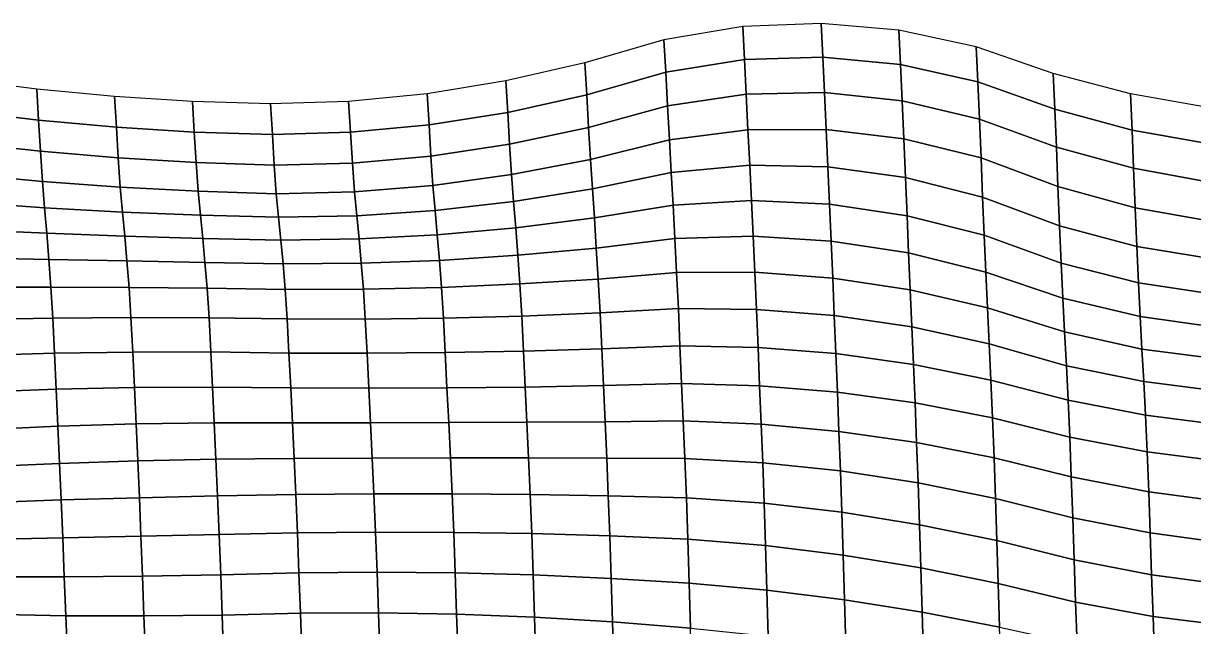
# Model space of a CAD drawing. Header units: metres. Extents: x -4.02 to 1.96, y -2.18 to -0.54.
# Drawn here: x -2.557 to -1.079, y -1.297 to -0.536 of the extents above; entities that cross this region are included whole.
import ezdxf

# ---------------------------------------------------------------- set-up
doc = ezdxf.new("R2010")
doc.units = ezdxf.units.M

msp = doc.modelspace()

# ---------------------------------------------------------------- linework, layer by layer
at = {"layer": 'B1'}
for points in [[(-1.74783, -0.55678, -4.05651), (-1.7455, -0.59781, -3.96673), (-1.64612, -0.58189, -3.96303), (-1.64842, -0.54022, -4.05256)], [(-1.64842, -0.54022, -4.05256), (-1.64612, -0.58189, -3.96303), (-1.54732, -0.57868, -3.96445), (-1.54958, -0.53619, -4.05364)], [(-1.54958, -0.53619, -4.05364), (-1.54732, -0.57868, -3.96445), (-1.4491, -0.58799, -3.97091), (-1.45132, -0.54468, -4.05977)], [(-1.45132, -0.54468, -4.05977), (-1.4491, -0.58799, -3.97091), (-1.35144, -0.60992, -3.98245), (-1.35363, -0.56578, -4.07098)], [(-1.8478, -0.58596, -4.06554), (-1.84544, -0.62625, -3.97546), (-1.7455, -0.59781, -3.96673), (-1.74783, -0.55678, -4.05651)], [(-1.35363, -0.56578, -4.07098), (-1.35144, -0.60992, -3.98245), (-1.25436, -0.64456, -3.9991), (-1.2565, -0.59941, -4.08723)], [(-1.94749, -0.60865, -4.07196), (-1.9451, -0.64839, -3.98166), (-1.84544, -0.62625, -3.97546), (-1.8478, -0.58596, -4.06554)], [(-1.7455, -0.59781, -3.96673), (-1.74324, -0.6403, -3.87753), (-1.64392, -0.62557, -3.87432), (-1.64612, -0.58189, -3.96303)], [(-1.64612, -0.58189, -3.96303), (-1.64392, -0.62557, -3.87432), (-1.54517, -0.62345, -3.87618), (-1.54732, -0.57868, -3.96445)], [(-1.54732, -0.57868, -3.96445), (-1.54517, -0.62345, -3.87618), (-1.44699, -0.63386, -3.88308), (-1.4491, -0.58799, -3.97091)], [(-1.4491, -0.58799, -3.97091), (-1.44699, -0.63386, -3.88308), (-1.34938, -0.65689, -3.89506), (-1.35144, -0.60992, -3.98245)], [(-1.84544, -0.62625, -3.97546), (-1.84313, -0.66756, -3.88579), (-1.74324, -0.6403, -3.87753), (-1.7455, -0.59781, -3.96673)], [(-1.2565, -0.59941, -4.08723), (-1.25436, -0.64456, -3.9991), (-1.1569, -0.67069, -4.01233), (-1.15901, -0.62491, -4.1002)], [(-2.63796, -0.60663, -4.05217), (-2.63557, -0.64638, -3.96187), (-2.53746, -0.65816, -3.96932), (-2.53987, -0.61905, -4.05988)], [(-2.53987, -0.61905, -4.05988), (-2.53746, -0.65816, -3.96932), (-2.43921, -0.66701, -3.9756), (-2.44165, -0.62846, -4.06637)], [(-2.04687, -0.62484, -4.07576), (-2.04447, -0.66413, -3.98528), (-1.9451, -0.64839, -3.98166), (-1.94749, -0.60865, -4.07196)], [(-1.35144, -0.60992, -3.98245), (-1.34938, -0.65689, -3.89506), (-1.25235, -0.69244, -3.91208), (-1.25436, -0.64456, -3.9991)], [(-2.44165, -0.62846, -4.06637), (-2.43921, -0.66701, -3.9756), (-2.34084, -0.67322, -3.98081), (-2.34328, -0.63466, -4.07158)], [(-2.34328, -0.63466, -4.07158), (-2.34084, -0.67322, -3.98081), (-2.24233, -0.6765, -3.98484), (-2.24477, -0.63785, -4.07558)], [(-2.24477, -0.63785, -4.07558), (-2.24233, -0.6765, -3.98484), (-2.14354, -0.67347, -3.98633), (-2.14597, -0.63464, -4.077)], [(-2.14597, -0.63464, -4.077), (-2.14354, -0.67347, -3.98633), (-2.04447, -0.66413, -3.98528), (-2.04687, -0.62484, -4.07576)], [(-1.9451, -0.64839, -3.98166), (-1.94274, -0.68869, -3.89159), (-1.84313, -0.66756, -3.88579), (-1.84544, -0.62625, -3.97546)], [(-1.74324, -0.6403, -3.87753), (-1.74099, -0.68297, -3.78842), (-1.64177, -0.67043, -3.78608), (-1.64392, -0.62557, -3.87432)], [(-1.64392, -0.62557, -3.87432), (-1.64177, -0.67043, -3.78608), (-1.5431, -0.67005, -3.78864), (-1.54517, -0.62345, -3.87618)], [(-1.54517, -0.62345, -3.87618), (-1.5431, -0.67005, -3.78864), (-1.44498, -0.68184, -3.79609), (-1.44699, -0.63386, -3.88308)], [(-1.44699, -0.63386, -3.88308), (-1.44498, -0.68184, -3.79609), (-1.34742, -0.70596, -3.80851), (-1.34938, -0.65689, -3.89506)], [(-1.15901, -0.62491, -4.1002), (-1.1569, -0.67069, -4.01233), (-1.05905, -0.68832, -4.02214), (-1.06114, -0.64208, -4.10982)], [(-2.63557, -0.64638, -3.96187), (-2.63322, -0.68676, -3.87183), (-2.53505, -0.69745, -3.87884), (-2.53746, -0.65816, -3.96932)], [(-2.04447, -0.66413, -3.98528), (-2.04207, -0.7036, -3.89488), (-1.94274, -0.68869, -3.89159), (-1.9451, -0.64839, -3.98166)], [(-1.84313, -0.66756, -3.88579), (-1.84077, -0.70776, -3.79568), (-1.74099, -0.68297, -3.78842), (-1.74324, -0.6403, -3.87753)], [(-1.25436, -0.64456, -3.9991), (-1.25235, -0.69244, -3.91208), (-1.1549, -0.71903, -3.92549), (-1.1569, -0.67069, -4.01233)], [(-2.53746, -0.65816, -3.96932), (-2.53505, -0.69745, -3.87884), (-2.43678, -0.70576, -3.8849), (-2.43921, -0.66701, -3.9756)], [(-2.14354, -0.67347, -3.98633), (-2.14113, -0.71248, -3.89574), (-2.04207, -0.7036, -3.89488), (-2.04447, -0.66413, -3.98528)], [(-1.34938, -0.65689, -3.89506), (-1.34742, -0.70596, -3.80851), (-1.25041, -0.74215, -3.82579), (-1.25235, -0.69244, -3.91208)], [(-2.43921, -0.66701, -3.9756), (-2.43678, -0.70576, -3.8849), (-2.33839, -0.71169, -3.88999), (-2.34084, -0.67322, -3.98081)], [(-2.34084, -0.67322, -3.98081), (-2.33839, -0.71169, -3.88999), (-2.2399, -0.71515, -3.8941), (-2.24233, -0.6765, -3.98484)], [(-2.24233, -0.6765, -3.98484), (-2.2399, -0.71515, -3.8941), (-2.14113, -0.71248, -3.89574), (-2.14354, -0.67347, -3.98633)], [(-1.94274, -0.68869, -3.89159), (-1.94029, -0.72697, -3.8007), (-1.84077, -0.70776, -3.79568), (-1.84313, -0.66756, -3.88579)], [(-1.74099, -0.68297, -3.78842), (-1.73868, -0.72436, -3.69878), (-1.6396, -0.71512, -3.69777), (-1.64177, -0.67043, -3.78608)], [(-1.64177, -0.67043, -3.78608), (-1.6396, -0.71512, -3.69777), (-1.54105, -0.71721, -3.70132), (-1.5431, -0.67005, -3.78864)], [(-1.5431, -0.67005, -3.78864), (-1.54105, -0.71721, -3.70132), (-1.44301, -0.73063, -3.70944), (-1.44498, -0.68184, -3.79609)], [(-1.1569, -0.67069, -4.01233), (-1.1549, -0.71903, -3.92549), (-1.05706, -0.73676, -3.93534), (-1.05905, -0.68832, -4.02214)], [(-2.63322, -0.68676, -3.87183), (-2.63083, -0.72633, -3.78146), (-2.53259, -0.73555, -3.78788), (-2.53505, -0.69745, -3.87884)], [(-2.04207, -0.7036, -3.89488), (-2.03956, -0.74061, -3.80348), (-1.94029, -0.72697, -3.8007), (-1.94274, -0.68869, -3.89159)], [(-1.84077, -0.70776, -3.79568), (-1.83826, -0.74495, -3.70435), (-1.73868, -0.72436, -3.69878), (-1.74099, -0.68297, -3.78842)], [(-1.44498, -0.68184, -3.79609), (-1.44301, -0.73063, -3.70944), (-1.34548, -0.7554, -3.72212), (-1.34742, -0.70596, -3.80851)], [(-1.25235, -0.69244, -3.91208), (-1.25041, -0.74215, -3.82579), (-1.15298, -0.76883, -3.83924), (-1.1549, -0.71903, -3.92549)], [(-2.53505, -0.69745, -3.87884), (-2.53259, -0.73555, -3.78788), (-2.43427, -0.74276, -3.7935), (-2.43678, -0.70576, -3.8849)], [(-2.43678, -0.70576, -3.8849), (-2.43427, -0.74276, -3.7935), (-2.33585, -0.74787, -3.79826), (-2.33839, -0.71169, -3.88999)], [(-2.14113, -0.71248, -3.89574), (-2.13858, -0.74866, -3.80401), (-2.03956, -0.74061, -3.80348), (-2.04207, -0.7036, -3.89488)], [(-1.94029, -0.72697, -3.8007), (-1.93764, -0.76096, -3.70808), (-1.83826, -0.74495, -3.70435), (-1.84077, -0.70776, -3.79568)], [(-1.34742, -0.70596, -3.80851), (-1.34548, -0.7554, -3.72212), (-1.24846, -0.79141, -3.73932), (-1.25041, -0.74215, -3.82579)], [(-2.33839, -0.71169, -3.88999), (-2.33585, -0.74787, -3.79826), (-2.23734, -0.75105, -3.80226), (-2.2399, -0.71515, -3.8941)], [(-2.2399, -0.71515, -3.8941), (-2.23734, -0.75105, -3.80226), (-2.13858, -0.74866, -3.80401), (-2.14113, -0.71248, -3.89574)], [(-1.73868, -0.72436, -3.69878), (-1.73636, -0.76566, -3.60911), (-1.63744, -0.7598, -3.60946), (-1.6396, -0.71512, -3.69777)], [(-1.6396, -0.71512, -3.69777), (-1.63744, -0.7598, -3.60946), (-1.53899, -0.76418, -3.61393), (-1.54105, -0.71721, -3.70132)], [(-1.54105, -0.71721, -3.70132), (-1.53899, -0.76418, -3.61393), (-1.441, -0.77879, -3.62253), (-1.44301, -0.73063, -3.70944)], [(-1.1549, -0.71903, -3.92549), (-1.15298, -0.76883, -3.83924), (-1.0551, -0.78601, -3.84886), (-1.05706, -0.73676, -3.93534)], [(-2.63083, -0.72633, -3.78146), (-2.62825, -0.76187, -3.68947), (-2.52991, -0.76881, -3.69497), (-2.53259, -0.73555, -3.78788)], [(-2.53259, -0.73555, -3.78788), (-2.52991, -0.76881, -3.69497), (-2.43151, -0.77419, -3.69985), (-2.43427, -0.74276, -3.7935)], [(-2.03956, -0.74061, -3.80348), (-2.03681, -0.77222, -3.7099), (-1.93764, -0.76096, -3.70808), (-1.94029, -0.72697, -3.8007)], [(-1.83826, -0.74495, -3.70435), (-1.83574, -0.78168, -3.61284), (-1.73636, -0.76566, -3.60911), (-1.73868, -0.72436, -3.69878)], [(-1.44301, -0.73063, -3.70944), (-1.441, -0.77879, -3.62253), (-1.34348, -0.80356, -3.6352), (-1.34548, -0.7554, -3.72212)], [(-2.43427, -0.74276, -3.7935), (-2.43151, -0.77419, -3.69985), (-2.33304, -0.7782, -3.70418), (-2.33585, -0.74787, -3.79826)], [(-2.33585, -0.74787, -3.79826), (-2.33304, -0.7782, -3.70418), (-2.2345, -0.78084, -3.70795), (-2.23734, -0.75105, -3.80226)], [(-2.23734, -0.75105, -3.80226), (-2.2345, -0.78084, -3.70795), (-2.13576, -0.7789, -3.70988), (-2.13858, -0.74866, -3.80401)], [(-2.13858, -0.74866, -3.80401), (-2.13576, -0.7789, -3.70988), (-2.03681, -0.77222, -3.7099), (-2.03956, -0.74061, -3.80348)], [(-1.93764, -0.76096, -3.70808), (-1.93496, -0.79412, -3.61514), (-1.83574, -0.78168, -3.61284), (-1.83826, -0.74495, -3.70435)], [(-1.25041, -0.74215, -3.82579), (-1.24846, -0.79141, -3.73932), (-1.151, -0.81754, -3.75255), (-1.15298, -0.76883, -3.83924)], [(-2.62825, -0.76187, -3.68947), (-2.62564, -0.79659, -3.59715), (-2.52718, -0.80096, -3.60162), (-2.52991, -0.76881, -3.69497)], [(-2.03681, -0.77222, -3.7099), (-2.03401, -0.80291, -3.61596), (-1.93496, -0.79412, -3.61514), (-1.93764, -0.76096, -3.70808)], [(-1.83574, -0.78168, -3.61284), (-1.83327, -0.81959, -3.52181), (-1.73408, -0.8077, -3.51973), (-1.73636, -0.76566, -3.60911)], [(-1.73636, -0.76566, -3.60911), (-1.73408, -0.8077, -3.51973), (-1.6353, -0.80476, -3.52126), (-1.63744, -0.7598, -3.60946)], [(-1.63744, -0.7598, -3.60946), (-1.6353, -0.80476, -3.52126), (-1.53692, -0.81078, -3.5264), (-1.53899, -0.76418, -3.61393)], [(-1.53899, -0.76418, -3.61393), (-1.53692, -0.81078, -3.5264), (-1.43895, -0.82585, -3.53517), (-1.441, -0.77879, -3.62253)], [(-1.34548, -0.7554, -3.72212), (-1.34348, -0.80356, -3.6352), (-1.24641, -0.83856, -3.652), (-1.24846, -0.79141, -3.73932)], [(-2.52991, -0.76881, -3.69497), (-2.52718, -0.80096, -3.60162), (-2.4287, -0.80461, -3.6058), (-2.43151, -0.77419, -3.69985)], [(-2.43151, -0.77419, -3.69985), (-2.4287, -0.80461, -3.6058), (-2.33017, -0.80743, -3.60965), (-2.33304, -0.7782, -3.70418)], [(-2.33304, -0.7782, -3.70418), (-2.33017, -0.80743, -3.60965), (-2.23162, -0.80952, -3.6132), (-2.2345, -0.78084, -3.70795)], [(-2.2345, -0.78084, -3.70795), (-2.23162, -0.80952, -3.6132), (-2.1329, -0.80804, -3.61532), (-2.13576, -0.7789, -3.70988)], [(-2.13576, -0.7789, -3.70988), (-2.1329, -0.80804, -3.61532), (-2.03401, -0.80291, -3.61596), (-2.03681, -0.77222, -3.7099)], [(-1.93496, -0.79412, -3.61514), (-1.93234, -0.82875, -3.52278), (-1.83327, -0.81959, -3.52181), (-1.83574, -0.78168, -3.61284)], [(-1.441, -0.77879, -3.62253), (-1.43895, -0.82585, -3.53517), (-1.34139, -0.84988, -3.54756), (-1.34348, -0.80356, -3.6352)], [(-1.15298, -0.76883, -3.83924), (-1.151, -0.81754, -3.75255), (-1.05308, -0.83371, -3.76177), (-1.0551, -0.78601, -3.84886)], [(-2.62564, -0.79659, -3.59715), (-2.62305, -0.83186, -3.50505), (-2.52449, -0.83395, -3.5086), (-2.52718, -0.80096, -3.60162)], [(-2.03401, -0.80291, -3.61596), (-2.03129, -0.83516, -3.52265), (-1.93234, -0.82875, -3.52278), (-1.93496, -0.79412, -3.61514)], [(-1.24846, -0.79141, -3.73932), (-1.24641, -0.83856, -3.652), (-1.14889, -0.86341, -3.66472), (-1.151, -0.81754, -3.75255)], [(-2.52718, -0.80096, -3.60162), (-2.52449, -0.83395, -3.5086), (-2.42593, -0.83594, -3.51212), (-2.4287, -0.80461, -3.6058)], [(-2.4287, -0.80461, -3.6058), (-2.42593, -0.83594, -3.51212), (-2.32737, -0.83785, -3.5156), (-2.33017, -0.80743, -3.60965)], [(-2.33017, -0.80743, -3.60965), (-2.32737, -0.83785, -3.5156), (-2.2288, -0.83967, -3.51904), (-2.23162, -0.80952, -3.6132)], [(-2.23162, -0.80952, -3.6132), (-2.2288, -0.83967, -3.51904), (-2.1301, -0.83874, -3.52138), (-2.1329, -0.80804, -3.61532)], [(-2.1329, -0.80804, -3.61532), (-2.1301, -0.83874, -3.52138), (-2.03129, -0.83516, -3.52265), (-2.03401, -0.80291, -3.61596)], [(-1.83327, -0.81959, -3.52181), (-1.83087, -0.85879, -3.43129), (-1.73184, -0.85064, -3.43072), (-1.73408, -0.8077, -3.51973)], [(-1.73408, -0.8077, -3.51973), (-1.73184, -0.85064, -3.43072), (-1.63317, -0.85017, -3.43324), (-1.6353, -0.80476, -3.52126)], [(-1.6353, -0.80476, -3.52126), (-1.63317, -0.85017, -3.43324), (-1.53485, -0.85747, -3.43889), (-1.53692, -0.81078, -3.5264)], [(-1.53692, -0.81078, -3.5264), (-1.53485, -0.85747, -3.43889), (-1.43688, -0.87246, -3.44764), (-1.43895, -0.82585, -3.53517)], [(-1.34348, -0.80356, -3.6352), (-1.34139, -0.84988, -3.54756), (-1.24423, -0.88279, -3.56351), (-1.24641, -0.83856, -3.652)], [(-1.93234, -0.82875, -3.52278), (-1.9298, -0.86493, -3.43105), (-1.83087, -0.85879, -3.43129), (-1.83327, -0.81959, -3.52181)], [(-1.43895, -0.82585, -3.53517), (-1.43688, -0.87246, -3.44764), (-1.33925, -0.89512, -3.45947), (-1.34139, -0.84988, -3.54756)], [(-1.151, -0.81754, -3.75255), (-1.14889, -0.86341, -3.66472), (-1.05092, -0.8784, -3.67346), (-1.05308, -0.83371, -3.76177)], [(-2.62305, -0.83186, -3.50505), (-2.62055, -0.86913, -3.41376), (-2.5219, -0.86903, -3.41643), (-2.52449, -0.83395, -3.5086)], [(-2.52449, -0.83395, -3.5086), (-2.5219, -0.86903, -3.41643), (-2.42326, -0.86938, -3.41928), (-2.42593, -0.83594, -3.51212)], [(-2.42593, -0.83594, -3.51212), (-2.42326, -0.86938, -3.41928), (-2.32465, -0.87028, -3.42236), (-2.32737, -0.83785, -3.5156)], [(-2.32737, -0.83785, -3.5156), (-2.32465, -0.87028, -3.42236), (-2.22607, -0.87183, -3.42569), (-2.2288, -0.83967, -3.51904)], [(-2.2288, -0.83967, -3.51904), (-2.22607, -0.87183, -3.42569), (-2.1274, -0.87154, -3.42828), (-2.1301, -0.83874, -3.52138)], [(-2.1301, -0.83874, -3.52138), (-2.1274, -0.87154, -3.42828), (-2.02864, -0.86924, -3.43007), (-2.03129, -0.83516, -3.52265)], [(-2.03129, -0.83516, -3.52265), (-2.02864, -0.86924, -3.43007), (-1.9298, -0.86493, -3.43105), (-1.93234, -0.82875, -3.52278)], [(-1.24641, -0.83856, -3.652), (-1.24423, -0.88279, -3.56351), (-1.14664, -0.906, -3.57556), (-1.14889, -0.86341, -3.66472)], [(-1.83087, -0.85879, -3.43129), (-1.82861, -0.90128, -3.3421), (-1.72971, -0.89588, -3.34263), (-1.73184, -0.85064, -3.43072)], [(-1.73184, -0.85064, -3.43072), (-1.72971, -0.89588, -3.34263), (-1.6311, -0.89696, -3.34578), (-1.63317, -0.85017, -3.43324)], [(-1.63317, -0.85017, -3.43324), (-1.6311, -0.89696, -3.34578), (-1.53281, -0.90472, -3.35161), (-1.53485, -0.85747, -3.43889)], [(-1.34139, -0.84988, -3.54756), (-1.33925, -0.89512, -3.45947), (-1.24198, -0.92546, -3.47439), (-1.24423, -0.88279, -3.56351)], [(-2.62055, -0.86913, -3.41376), (-2.61821, -0.90989, -3.32387), (-2.51947, -0.90795, -3.3258), (-2.5219, -0.86903, -3.41643)], [(-2.5219, -0.86903, -3.41643), (-2.51947, -0.90795, -3.3258), (-2.42079, -0.90721, -3.32821), (-2.42326, -0.86938, -3.41928)], [(-2.42326, -0.86938, -3.41928), (-2.42079, -0.90721, -3.32821), (-2.32215, -0.90756, -3.33107), (-2.32465, -0.87028, -3.42236)], [(-2.32465, -0.87028, -3.42236), (-2.32215, -0.90756, -3.33107), (-2.22357, -0.90901, -3.33436), (-2.22607, -0.87183, -3.42569)], [(-2.22607, -0.87183, -3.42569), (-2.22357, -0.90901, -3.33436), (-2.12492, -0.90927, -3.33718), (-2.1274, -0.87154, -3.42828)], [(-2.1274, -0.87154, -3.42828), (-2.12492, -0.90927, -3.33718), (-2.02621, -0.90798, -3.33937), (-2.02864, -0.86924, -3.43007)], [(-2.02864, -0.86924, -3.43007), (-2.02621, -0.90798, -3.33937), (-1.92745, -0.90541, -3.34105), (-1.9298, -0.86493, -3.43105)], [(-1.9298, -0.86493, -3.43105), (-1.92745, -0.90541, -3.34105), (-1.82861, -0.90128, -3.3421), (-1.83087, -0.85879, -3.43129)], [(-1.53485, -0.85747, -3.43889), (-1.53281, -0.90472, -3.35161), (-1.43481, -0.91915, -3.36013), (-1.43688, -0.87246, -3.44764)], [(-1.14889, -0.86341, -3.66472), (-1.14664, -0.906, -3.57556), (-1.04861, -0.9197, -3.58379), (-1.05092, -0.8784, -3.67346)], [(-1.43688, -0.87246, -3.44764), (-1.43481, -0.91915, -3.36013), (-1.33712, -0.94035, -3.37138), (-1.33925, -0.89512, -3.45947)], [(-1.24423, -0.88279, -3.56351), (-1.24198, -0.92546, -3.47439), (-1.14431, -0.94702, -3.48578), (-1.14664, -0.906, -3.57556)], [(-1.82861, -0.90128, -3.3421), (-1.82649, -0.94688, -3.25415), (-1.72766, -0.94303, -3.25532), (-1.72971, -0.89588, -3.34263)], [(-1.72971, -0.89588, -3.34263), (-1.72766, -0.94303, -3.25532), (-1.62909, -0.94494, -3.25879), (-1.6311, -0.89696, -3.34578)], [(-1.6311, -0.89696, -3.34578), (-1.62909, -0.94494, -3.25879), (-1.5308, -0.95279, -3.26467), (-1.53281, -0.90472, -3.35161)], [(-1.33925, -0.89512, -3.45947), (-1.33712, -0.94035, -3.37138), (-1.23973, -0.96804, -3.38523), (-1.24198, -0.92546, -3.47439)], [(-2.61821, -0.90989, -3.32387), (-2.61609, -0.95539, -3.23589), (-2.5173, -0.95245, -3.23742), (-2.51947, -0.90795, -3.3258)], [(-2.51947, -0.90795, -3.3258), (-2.5173, -0.95245, -3.23742), (-2.41858, -0.95089, -3.2395), (-2.42079, -0.90721, -3.32821)], [(-2.42079, -0.90721, -3.32821), (-2.41858, -0.95089, -3.2395), (-2.31992, -0.95078, -3.24217), (-2.32215, -0.90756, -3.33107)], [(-2.32215, -0.90756, -3.33107), (-2.31992, -0.95078, -3.24217), (-2.22133, -0.95205, -3.24539), (-2.22357, -0.90901, -3.33436)], [(-2.22357, -0.90901, -3.33436), (-2.22133, -0.95205, -3.24539), (-2.12269, -0.95231, -3.24821), (-2.12492, -0.90927, -3.33718)], [(-2.12492, -0.90927, -3.33718), (-2.12269, -0.95231, -3.24821), (-2.024, -0.95157, -3.25062), (-2.02621, -0.90798, -3.33937)], [(-2.02621, -0.90798, -3.33937), (-2.024, -0.95157, -3.25062), (-1.92527, -0.94973, -3.25259), (-1.92745, -0.90541, -3.34105)], [(-1.92745, -0.90541, -3.34105), (-1.92527, -0.94973, -3.25259), (-1.82649, -0.94688, -3.25415), (-1.82861, -0.90128, -3.3421)], [(-1.53281, -0.90472, -3.35161), (-1.5308, -0.95279, -3.26467), (-1.43277, -0.96658, -3.27293), (-1.43481, -0.91915, -3.36013)], [(-1.14664, -0.906, -3.57556), (-1.14431, -0.94702, -3.48578), (-1.04623, -0.95972, -3.4936), (-1.04861, -0.9197, -3.58379)], [(-1.43481, -0.91915, -3.36013), (-1.43277, -0.96658, -3.27293), (-1.33501, -0.98613, -3.28351), (-1.33712, -0.94035, -3.37138)], [(-1.24198, -0.92546, -3.47439), (-1.23973, -0.96804, -3.38523), (-1.14199, -0.98814, -3.39603), (-1.14431, -0.94702, -3.48578)], [(-1.82649, -0.94688, -3.25415), (-1.8244, -0.99312, -3.16647), (-1.72563, -0.99064, -3.16818), (-1.72766, -0.94303, -3.25532)], [(-1.72766, -0.94303, -3.25532), (-1.72563, -0.99064, -3.16818), (-1.62711, -0.99346, -3.17203), (-1.62909, -0.94494, -3.25879)], [(-1.62909, -0.94494, -3.25879), (-1.62711, -0.99346, -3.17203), (-1.52883, -1.00158, -3.17801), (-1.5308, -0.95279, -3.26467)], [(-1.33712, -0.94035, -3.37138), (-1.33501, -0.98613, -3.28351), (-1.23752, -1.01163, -3.29648), (-1.23973, -0.96804, -3.38523)], [(-2.61609, -0.95539, -3.23589), (-2.614, -1.00163, -3.1482), (-2.51518, -0.99787, -3.1494), (-2.5173, -0.95245, -3.23742)], [(-2.5173, -0.95245, -3.23742), (-2.51518, -0.99787, -3.1494), (-2.41643, -0.99575, -3.15126), (-2.41858, -0.95089, -3.2395)], [(-2.41858, -0.95089, -3.2395), (-2.41643, -0.99575, -3.15126), (-2.31775, -0.9951, -3.15371), (-2.31992, -0.95078, -3.24217)], [(-2.31992, -0.95078, -3.24217), (-2.31775, -0.9951, -3.15371), (-2.21914, -0.99609, -3.15682), (-2.22133, -0.95205, -3.24539)], [(-2.22133, -0.95205, -3.24539), (-2.21914, -0.99609, -3.15682), (-2.1205, -0.99645, -3.15967), (-2.12269, -0.95231, -3.24821)], [(-2.12269, -0.95231, -3.24821), (-2.1205, -0.99645, -3.15967), (-2.02184, -0.99607, -3.16223), (-2.024, -0.95157, -3.25062)], [(-2.024, -0.95157, -3.25062), (-2.02184, -0.99607, -3.16223), (-1.92313, -0.99496, -3.1645), (-1.92527, -0.94973, -3.25259)], [(-1.92527, -0.94973, -3.25259), (-1.92313, -0.99496, -3.1645), (-1.8244, -0.99312, -3.16647), (-1.82649, -0.94688, -3.25415)], [(-1.5308, -0.95279, -3.26467), (-1.52883, -1.00158, -3.17801), (-1.43079, -1.0151, -3.18616), (-1.43277, -0.96658, -3.27293)], [(-1.14431, -0.94702, -3.48578), (-1.14199, -0.98814, -3.39603), (-1.04389, -1.00047, -3.40371), (-1.04623, -0.95972, -3.4936)], [(-1.43277, -0.96658, -3.27293), (-1.43079, -1.0151, -3.18616), (-1.33299, -1.03401, -3.19649), (-1.33501, -0.98613, -3.28351)], [(-1.23973, -0.96804, -3.38523), (-1.23752, -1.01163, -3.29648), (-1.13973, -1.03063, -3.30684), (-1.14199, -0.98814, -3.39603)], [(-1.33501, -0.98613, -3.28351), (-1.33299, -1.03401, -3.19649), (-1.23544, -1.05823, -3.20894), (-1.23752, -1.01163, -3.29648)], [(-1.14199, -0.98814, -3.39603), (-1.13973, -1.03063, -3.30684), (-1.04163, -1.04296, -3.31451), (-1.04389, -1.00047, -3.40371)], [(-2.614, -1.00163, -3.1482), (-2.61196, -1.04887, -3.06092), (-2.51311, -1.04456, -3.0619), (-2.51518, -0.99787, -3.1494)], [(-2.51518, -0.99787, -3.1494), (-2.51311, -1.04456, -3.0619), (-2.41432, -1.04163, -3.06343), (-2.41643, -0.99575, -3.15126)], [(-2.41643, -0.99575, -3.15126), (-2.41432, -1.04163, -3.06343), (-2.31561, -1.04024, -3.06558), (-2.31775, -0.9951, -3.15371)], [(-2.31775, -0.9951, -3.15371), (-2.31561, -1.04024, -3.06558), (-2.21696, -1.04032, -3.06833), (-2.21914, -0.99609, -3.15682)], [(-2.21914, -0.99609, -3.15682), (-2.21696, -1.04032, -3.06833), (-2.1183, -1.04022, -3.071), (-2.1205, -0.99645, -3.15967)], [(-2.1205, -0.99645, -3.15967), (-2.1183, -1.04022, -3.071), (-2.01964, -1.03993, -3.07359), (-2.02184, -0.99607, -3.16223)], [(-2.02184, -0.99607, -3.16223), (-2.01964, -1.03993, -3.07359), (-1.92096, -1.03937, -3.07608), (-1.92313, -0.99496, -3.1645)], [(-1.92313, -0.99496, -3.1645), (-1.92096, -1.03937, -3.07608), (-1.82228, -1.03872, -3.07853), (-1.8244, -0.99312, -3.16647)], [(-1.8244, -0.99312, -3.16647), (-1.82228, -1.03872, -3.07853), (-1.72358, -1.03779, -3.08087), (-1.72563, -0.99064, -3.16818)], [(-1.72563, -0.99064, -3.16818), (-1.72358, -1.03779, -3.08087), (-1.62512, -1.04189, -3.08523), (-1.62711, -0.99346, -3.17203)], [(-1.62711, -0.99346, -3.17203), (-1.62512, -1.04189, -3.08523), (-1.52688, -1.05102, -3.09161), (-1.52883, -1.00158, -3.17801)], [(-1.52883, -1.00158, -3.17801), (-1.52688, -1.05102, -3.09161), (-1.42887, -1.06518, -3.10002), (-1.43079, -1.0151, -3.18616)], [(-1.43079, -1.0151, -3.18616), (-1.42887, -1.06518, -3.10002), (-1.33109, -1.08437, -3.11046), (-1.33299, -1.03401, -3.19649)], [(-1.23752, -1.01163, -3.29648), (-1.23544, -1.05823, -3.20894), (-1.13763, -1.07668, -3.21908), (-1.13973, -1.03063, -3.30684)], [(-1.33299, -1.03401, -3.19649), (-1.33109, -1.08437, -3.11046), (-1.23354, -1.10849, -3.12288), (-1.23544, -1.05823, -3.20894)], [(-1.13973, -1.03063, -3.30684), (-1.13763, -1.07668, -3.21908), (-1.03955, -1.08938, -3.2269), (-1.04163, -1.04296, -3.31451)], [(-2.61196, -1.04887, -3.06092), (-2.60989, -1.09557, -2.97342), (-2.51104, -1.09126, -2.9744), (-2.51311, -1.04456, -3.0619)], [(-2.51311, -1.04456, -3.0619), (-2.51104, -1.09126, -2.9744), (-2.41225, -1.08814, -2.97585), (-2.41432, -1.04163, -3.06343)], [(-2.41432, -1.04163, -3.06343), (-2.41225, -1.08814, -2.97585), (-2.3135, -1.08612, -2.97775), (-2.31561, -1.04024, -3.06558)], [(-2.31561, -1.04024, -3.06558), (-2.3135, -1.08612, -2.97775), (-2.21481, -1.08519, -2.98009), (-2.21696, -1.04032, -3.06833)], [(-2.21696, -1.04032, -3.06833), (-2.21481, -1.08519, -2.98009), (-2.11613, -1.08463, -2.98258), (-2.1183, -1.04022, -3.071)], [(-2.1183, -1.04022, -3.071), (-2.11613, -1.08463, -2.98258), (-2.01746, -1.08434, -2.98517), (-2.01964, -1.03993, -3.07359)], [(-2.01964, -1.03993, -3.07359), (-2.01746, -1.08434, -2.98517), (-1.91881, -1.08433, -2.98788), (-1.92096, -1.03937, -3.07608)], [(-1.92096, -1.03937, -3.07608), (-1.91881, -1.08433, -2.98788), (-1.82018, -1.08468, -2.99073), (-1.82228, -1.03872, -3.07853)], [(-1.82228, -1.03872, -3.07853), (-1.82018, -1.08468, -2.99073), (-1.72155, -1.08531, -2.9937), (-1.72358, -1.03779, -3.08087)], [(-1.72358, -1.03779, -3.08087), (-1.72155, -1.08531, -2.9937), (-1.62314, -1.0906, -2.99854), (-1.62512, -1.04189, -3.08523)], [(-1.62512, -1.04189, -3.08523), (-1.62314, -1.0906, -2.99854), (-1.52495, -1.10073, -3.00533), (-1.52688, -1.05102, -3.09161)], [(-1.52688, -1.05102, -3.09161), (-1.52495, -1.10073, -3.00533), (-1.42698, -1.11571, -3.01407), (-1.42887, -1.06518, -3.10002)], [(-1.23544, -1.05823, -3.20894), (-1.23354, -1.10849, -3.12288), (-1.13573, -1.12722, -3.13313), (-1.13763, -1.07668, -3.21908)], [(-1.42887, -1.06518, -3.10002), (-1.42698, -1.11571, -3.01407), (-1.32922, -1.13545, -3.02472), (-1.33109, -1.08437, -3.11046)], [(-1.13763, -1.07668, -3.21908), (-1.13573, -1.12722, -3.13313), (-1.03768, -1.14037, -3.14113), (-1.03955, -1.08938, -3.2269)], [(-2.60989, -1.09557, -2.97342), (-2.60776, -1.14089, -2.88537), (-2.50895, -1.13741, -2.88668), (-2.51104, -1.09126, -2.9744)], [(-2.51104, -1.09126, -2.9744), (-2.50895, -1.13741, -2.88668), (-2.41017, -1.13465, -2.88828), (-2.41225, -1.08814, -2.97585)], [(-2.41225, -1.08814, -2.97585), (-2.41017, -1.13465, -2.88828), (-2.31141, -1.13235, -2.89007), (-2.3135, -1.08612, -2.97775)], [(-2.3135, -1.08612, -2.97775), (-2.31141, -1.13235, -2.89007), (-2.21268, -1.13069, -2.89211), (-2.21481, -1.08519, -2.98009)], [(-2.21481, -1.08519, -2.98009), (-2.21268, -1.13069, -2.89211), (-2.11399, -1.12986, -2.89449), (-2.11613, -1.08463, -2.98258)], [(-2.11613, -1.08463, -2.98258), (-2.11399, -1.12986, -2.89449), (-2.01534, -1.12985, -2.89719), (-2.01746, -1.08434, -2.98517)], [(-2.01746, -1.08434, -2.98517), (-2.01534, -1.12985, -2.89719), (-1.91673, -1.13066, -2.90023), (-1.91881, -1.08433, -2.98788)], [(-1.91881, -1.08433, -2.98788), (-1.91673, -1.13066, -2.90023), (-1.81815, -1.13229, -2.9036), (-1.82018, -1.08468, -2.99073)], [(-1.82018, -1.08468, -2.99073), (-1.81815, -1.13229, -2.9036), (-1.71961, -1.13475, -2.9073), (-1.72155, -1.08531, -2.9937)], [(-1.72155, -1.08531, -2.9937), (-1.71961, -1.13475, -2.9073), (-1.62127, -1.14168, -2.9128), (-1.62314, -1.0906, -2.99854)], [(-1.62314, -1.0906, -2.99854), (-1.62127, -1.14168, -2.9128), (-1.52313, -1.15291, -2.92003), (-1.52495, -1.10073, -3.00533)], [(-1.33109, -1.08437, -3.11046), (-1.32922, -1.13545, -3.02472), (-1.23168, -1.15985, -3.03725), (-1.23354, -1.10849, -3.12288)], [(-1.52495, -1.10073, -3.00533), (-1.52313, -1.15291, -2.92003), (-1.4252, -1.16872, -2.92911), (-1.42698, -1.11571, -3.01407)], [(-1.42698, -1.11571, -3.01407), (-1.4252, -1.16872, -2.92911), (-1.32746, -1.18882, -2.93991), (-1.32922, -1.13545, -3.02472)], [(-1.23354, -1.10849, -3.12288), (-1.23168, -1.15985, -3.03725), (-1.13389, -1.17885, -3.04761), (-1.13573, -1.12722, -3.13313)], [(-2.60776, -1.14089, -2.88537), (-2.60567, -1.18722, -2.79772), (-2.50693, -1.18529, -2.79965), (-2.50895, -1.13741, -2.88668)], [(-2.50895, -1.13741, -2.88668), (-2.50693, -1.18529, -2.79965), (-2.40819, -1.18327, -2.80155), (-2.41017, -1.13465, -2.88828)], [(-2.41017, -1.13465, -2.88828), (-2.40819, -1.18327, -2.80155), (-2.30944, -1.18115, -2.80341), (-2.31141, -1.13235, -2.89007)], [(-2.31141, -1.13235, -2.89007), (-2.30944, -1.18115, -2.80341), (-2.21069, -1.17894, -2.80523), (-2.21268, -1.13069, -2.89211)], [(-2.21268, -1.13069, -2.89211), (-2.21069, -1.17894, -2.80523), (-2.11199, -1.17802, -2.80757), (-2.11399, -1.12986, -2.89449)], [(-2.11399, -1.12986, -2.89449), (-2.11199, -1.17802, -2.80757), (-2.01336, -1.17837, -2.81043), (-2.01534, -1.12985, -2.89719)], [(-2.01534, -1.12985, -2.89719), (-2.01336, -1.17837, -2.81043), (-1.91477, -1.17991, -2.81376), (-1.91673, -1.13066, -2.90023)], [(-1.91673, -1.13066, -2.90023), (-1.91477, -1.17991, -2.81376), (-1.81625, -1.18283, -2.81764), (-1.81815, -1.13229, -2.9036)], [(-1.81815, -1.13229, -2.9036), (-1.81625, -1.18283, -2.81764), (-1.71779, -1.18702, -2.82204), (-1.71961, -1.13475, -2.9073)], [(-1.71961, -1.13475, -2.9073), (-1.71779, -1.18702, -2.82204), (-1.61951, -1.19514, -2.82802), (-1.62127, -1.14168, -2.9128)], [(-1.32922, -1.13545, -3.02472), (-1.32746, -1.18882, -2.93991), (-1.22991, -1.21322, -2.95244), (-1.23168, -1.15985, -3.03725)], [(-1.13573, -1.12722, -3.13313), (-1.13389, -1.17885, -3.04761), (-1.03585, -1.19228, -3.05573), (-1.03768, -1.14037, -3.14113)], [(-1.62127, -1.14168, -2.9128), (-1.61951, -1.19514, -2.82802), (-1.5214, -1.2072, -2.83559), (-1.52313, -1.15291, -2.92003)], [(-1.52313, -1.15291, -2.92003), (-1.5214, -1.2072, -2.83559), (-1.42348, -1.22318, -2.84473), (-1.4252, -1.16872, -2.92911)], [(-1.23168, -1.15985, -3.03725), (-1.22991, -1.21322, -2.95244), (-1.13211, -1.23195, -2.96269), (-1.13389, -1.17885, -3.04761)], [(-2.40819, -1.18327, -2.80155), (-2.40628, -1.23344, -2.71545), (-2.30755, -1.23178, -2.71749), (-2.30944, -1.18115, -2.80341)], [(-2.30944, -1.18115, -2.80341), (-2.30755, -1.23178, -2.71749), (-2.20878, -1.2293, -2.71921), (-2.21069, -1.17894, -2.80523)], [(-2.21069, -1.17894, -2.80523), (-2.20878, -1.2293, -2.71921), (-2.1101, -1.22855, -2.72162), (-2.11199, -1.17802, -2.80757)], [(-2.11199, -1.17802, -2.80757), (-2.1101, -1.22855, -2.72162), (-2.01149, -1.22945, -2.72469), (-2.01336, -1.17837, -2.81043)], [(-2.01336, -1.17837, -2.81043), (-2.01149, -1.22945, -2.72469), (-1.91295, -1.23209, -2.72847), (-1.91477, -1.17991, -2.81376)], [(-1.91477, -1.17991, -2.81376), (-1.91295, -1.23209, -2.72847), (-1.8145, -1.23638, -2.7329), (-1.81625, -1.18283, -2.81764)], [(-1.4252, -1.16872, -2.92911), (-1.42348, -1.22318, -2.84473), (-1.32572, -1.24292, -2.85539), (-1.32746, -1.18882, -2.93991)], [(-1.13389, -1.17885, -3.04761), (-1.13211, -1.23195, -2.96269), (-1.03406, -1.2451, -2.97069), (-1.03585, -1.19228, -3.05573)], [(-2.60567, -1.18722, -2.79772), (-2.60363, -1.23447, -2.71044), (-2.50497, -1.23436, -2.71311), (-2.50693, -1.18529, -2.79965)], [(-2.50693, -1.18529, -2.79965), (-2.50497, -1.23436, -2.71311), (-2.40628, -1.23344, -2.71545), (-2.40819, -1.18327, -2.80155)], [(-1.81625, -1.18283, -2.81764), (-1.8145, -1.23638, -2.7329), (-1.71611, -1.24231, -2.738), (-1.71779, -1.18702, -2.82204)], [(-1.71779, -1.18702, -2.82204), (-1.71611, -1.24231, -2.738), (-1.61788, -1.25144, -2.74439), (-1.61951, -1.19514, -2.82802)], [(-1.61951, -1.19514, -2.82802), (-1.61788, -1.25144, -2.74439), (-1.51978, -1.26368, -2.75202), (-1.5214, -1.2072, -2.83559)], [(-1.32746, -1.18882, -2.93991), (-1.32572, -1.24292, -2.85539), (-1.22814, -1.2665, -2.86759), (-1.22991, -1.21322, -2.95244)], [(-1.5214, -1.2072, -2.83559), (-1.51978, -1.26368, -2.75202), (-1.42183, -1.27921, -2.76098), (-1.42348, -1.22318, -2.84473)], [(-1.42348, -1.22318, -2.84473), (-1.42183, -1.27921, -2.76098), (-1.32403, -1.29784, -2.7712), (-1.32572, -1.24292, -2.85539)], [(-1.22991, -1.21322, -2.95244), (-1.22814, -1.2665, -2.86759), (-1.1303, -1.2844, -2.8775), (-1.13211, -1.23195, -2.96269)], [(-2.60363, -1.23447, -2.71044), (-2.60158, -1.28171, -2.62316), (-2.50301, -1.28353, -2.6266), (-2.50497, -1.23436, -2.71311)], [(-2.50497, -1.23436, -2.71311), (-2.50301, -1.28353, -2.6266), (-2.40438, -1.28388, -2.62946), (-2.40628, -1.23344, -2.71545)], [(-2.40628, -1.23344, -2.71545), (-2.40438, -1.28388, -2.62946), (-2.30568, -1.28286, -2.63176), (-2.30755, -1.23178, -2.71749)], [(-2.30755, -1.23178, -2.71749), (-2.30568, -1.28286, -2.63176), (-2.20691, -1.28038, -2.63347), (-2.20878, -1.2293, -2.71921)], [(-2.20878, -1.2293, -2.71921), (-2.20691, -1.28038, -2.63347), (-2.10824, -1.28, -2.63603), (-2.1101, -1.22855, -2.72162)], [(-2.1101, -1.22855, -2.72162), (-2.10824, -1.28, -2.63603), (-2.00967, -1.28173, -2.63944), (-2.01149, -1.22945, -2.72469)], [(-2.01149, -1.22945, -2.72469), (-2.00967, -1.28173, -2.63944), (-1.91119, -1.28546, -2.64365), (-1.91295, -1.23209, -2.72847)], [(-1.91295, -1.23209, -2.72847), (-1.91119, -1.28546, -2.64365), (-1.8128, -1.2913, -2.64871), (-1.8145, -1.23638, -2.7329)], [(-1.8145, -1.23638, -2.7329), (-1.8128, -1.2913, -2.64871), (-1.71451, -1.29924, -2.65462), (-1.71611, -1.24231, -2.738)], [(-1.13211, -1.23195, -2.96269), (-1.1303, -1.2844, -2.8775), (-1.03221, -1.29664, -2.88514), (-1.03406, -1.2451, -2.97069)], [(-1.71611, -1.24231, -2.738), (-1.71451, -1.29924, -2.65462), (-1.61631, -1.3092, -2.66134), (-1.61788, -1.25144, -2.74439)], [(-1.61788, -1.25144, -2.74439), (-1.61631, -1.3092, -2.66134), (-1.51821, -1.32143, -2.66897), (-1.51978, -1.26368, -2.75202)], [(-1.32572, -1.24292, -2.85539), (-1.32403, -1.29784, -2.7712), (-1.22636, -1.31959, -2.78266), (-1.22814, -1.2665, -2.86759)], [(-1.51978, -1.26368, -2.75202), (-1.51821, -1.32143, -2.66897), (-1.42022, -1.33587, -2.67749), (-1.42183, -1.27921, -2.76098)], [(-1.22814, -1.2665, -2.86759), (-1.22636, -1.31959, -2.78266), (-1.12845, -1.33585, -2.79192), (-1.1303, -1.2844, -2.8775)], [(-2.60158, -1.28171, -2.62316), (-2.59956, -1.3295, -2.5361), (-2.50107, -1.33296, -2.54021), (-2.50301, -1.28353, -2.6266)], [(-2.50301, -1.28353, -2.6266), (-2.50107, -1.33296, -2.54021), (-2.40248, -1.33441, -2.5435), (-2.40438, -1.28388, -2.62946)], [(-2.40438, -1.28388, -2.62946), (-2.40248, -1.33441, -2.5435), (-2.30381, -1.33385, -2.54599), (-2.30568, -1.28286, -2.63176)], [(-2.30568, -1.28286, -2.63176), (-2.30381, -1.33385, -2.54599), (-2.20504, -1.33146, -2.54774), (-2.20691, -1.28038, -2.63347)], [(-2.20691, -1.28038, -2.63347), (-2.20504, -1.33146, -2.54774), (-2.1064, -1.33154, -2.55048), (-2.10824, -1.28, -2.63603)], [(-2.10824, -1.28, -2.63603), (-2.1064, -1.33154, -2.55048), (-2.00786, -1.33418, -2.55425), (-2.00967, -1.28173, -2.63944)], [(-2.00967, -1.28173, -2.63944), (-2.00786, -1.33418, -2.55425), (-1.90944, -1.33929, -2.55902), (-1.91119, -1.28546, -2.64365)], [(-1.42183, -1.27921, -2.76098), (-1.42022, -1.33587, -2.67749), (-1.32232, -1.3524, -2.68686), (-1.32403, -1.29784, -2.7712)], [(-1.1303, -1.2844, -2.8775), (-1.12845, -1.33585, -2.79192), (-1.03029, -1.34663, -2.79897), (-1.03221, -1.29664, -2.88514)], [(-1.91119, -1.28546, -2.64365), (-1.90944, -1.33929, -2.55902), (-1.81114, -1.34696, -2.56482), (-1.8128, -1.2913, -2.64871)], [(-1.8128, -1.2913, -2.64871), (-1.81114, -1.34696, -2.56482), (-1.71295, -1.35709, -2.57161), (-1.71451, -1.29924, -2.65462)]]:
    msp.add_3dface(points, dxfattribs=at)

doc.saveas('drawing.dxf')
